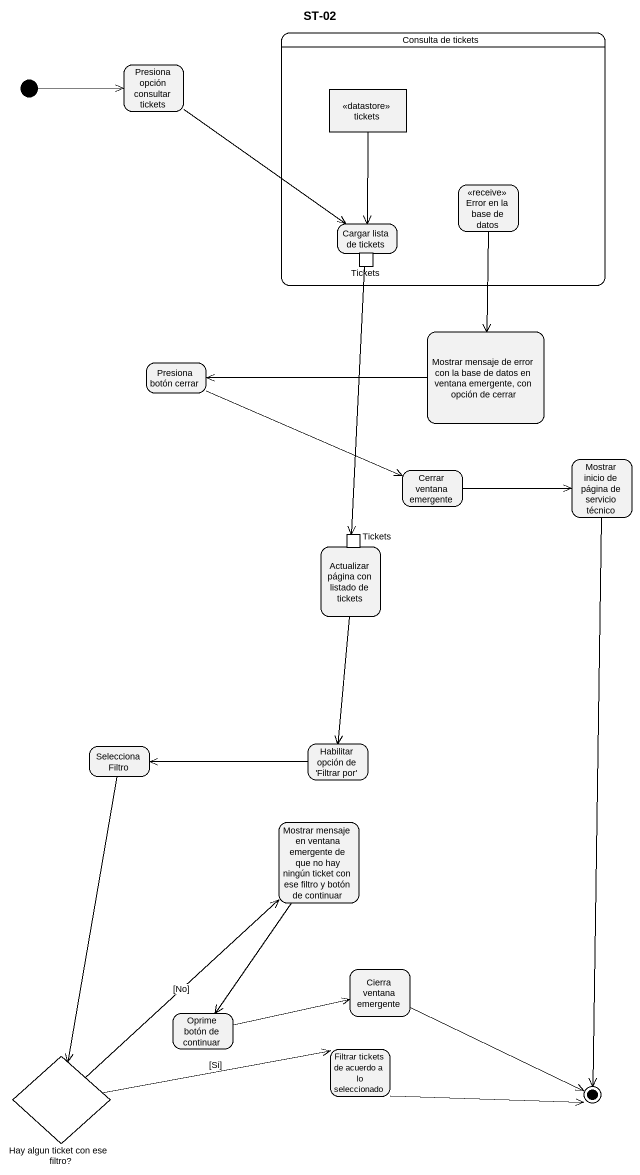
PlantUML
@startuml
title ST-02
hide empty description
state "Consulta de tickets" as Consulta_de_tickets {
  state tickets <<datastore>>
  state "Error en la base de datos" as Error_en_la_base_de_datos <<receive>>
  state "Cargar lista de tickets" as Cargar_lista_de_tickets {
    state Tickets <<outputPin>>
  }
}
state "Presiona opción consultar tickets" as Presiona_opción_consultar
state "Mostrar mensaje de error con la base de datos en ventana emergente, con opción de cerrar" as Mostrar_mensaje_de_error
state "Presiona botón cerrar" as Presiona_botón_cerrar
state "Mostrar inicio de página de servicio técnico" as Mostrar_inicio_de_página_de
state "Cerrar ventana emergente" as Cerrar_ventana_emergente
state "Actualizar página con listado de tickets" as Actualizar_página_con {
  state "Tickets" as Tickets_2 <<inputPin>>
}
state "Selecciona Filtro" as Selecciona_Filtro
state "Habilitar opción de 'Filtrar por'" as Habilitar_opción_de_Filtrar
state "Mostrar mensaje en ventana emergente de que no hay ningún ticket con ese filtro y botón de continuar" as Mostrar_mensaje_en_ventana
state "Cierra ventana emergente" as Cierra_ventana_emergente
state "Oprime botón de continuar" as Oprime_botón_de_continuar
state "Hay algun ticket con ese filtro?" as Hay_algun_ticket_con_ese <<choice>>
state "Filtrar tickets de acuerdo a lo seleccionado" as Filtrar_tickets_de_acuerdo
[*] -right-> Presiona_opción_consultar
Presiona_opción_consultar --> Cargar_lista_de_tickets
tickets --> Cargar_lista_de_tickets
Error_en_la_base_de_datos --> Mostrar_mensaje_de_error
Tickets --> Tickets_2
Mostrar_mensaje_de_error -left-> Presiona_botón_cerrar
Presiona_botón_cerrar -right-> Cerrar_ventana_emergente
Cerrar_ventana_emergente -right-> Mostrar_inicio_de_página_de
Actualizar_página_con --> Habilitar_opción_de_Filtrar
Selecciona_Filtro --> Hay_algun_ticket_con_ese
Habilitar_opción_de_Filtrar -left-> Selecciona_Filtro
Mostrar_mensaje_en_ventana --> Oprime_botón_de_continuar
Oprime_botón_de_continuar -right-> Cierra_ventana_emergente
Hay_algun_ticket_con_ese -up-> Mostrar_mensaje_en_ventana : [No]
Hay_algun_ticket_con_ese -right-> Filtrar_tickets_de_acuerdo : [Si]
Mostrar_inicio_de_página_de --> [*]
Cierra_ventana_emergente -right-> [*]
Filtrar_tickets_de_acuerdo -right-> [*]
@enduml
